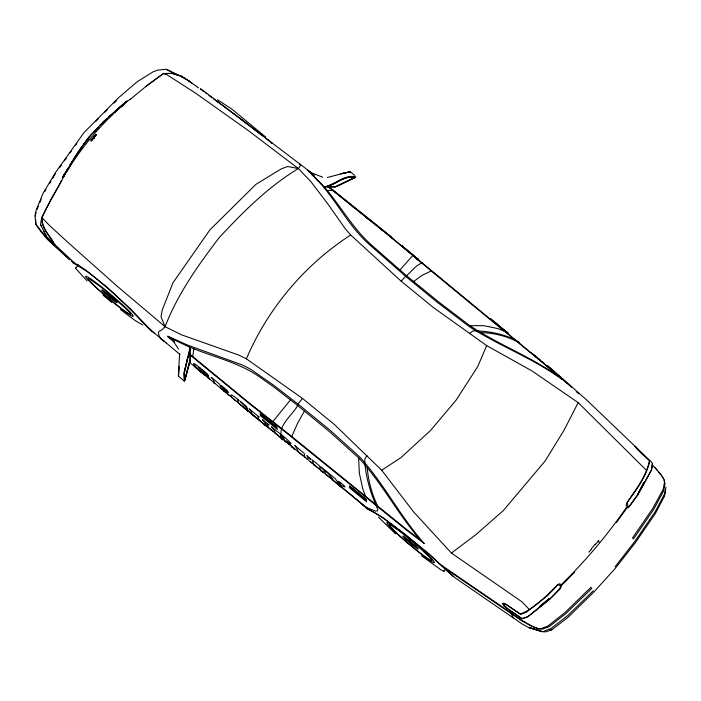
<?xml version="1.0" encoding="UTF-8"?>
<svg xmlns="http://www.w3.org/2000/svg" width="701" height="701" viewBox="0 0 701 701"><rect width="100%" height="100%" fill="white"/><g stroke="black" fill="none" stroke-linecap="round" stroke-linejoin="round"><path stroke-width="1.05" d="M192.766 356.546L193.862 348.511M365.414 507.358L382.01 516.944L404.827 534.101L429.573 554.351L455.098 577.852L522.596 624.293L528.51 627.448L542.285 631.671L545.86 631.838L551.889 629.717L567.661 617.651L593.379 592.547L615.119 568.581L635.027 543.117L655.339 513.588L664.478 496.089L664.513 492.908M179.631 353.4L178.369 376.104L184.293 381.125L190.357 359.613M599.04 542.372L598.707 540.392L595.307 544.537M649.424 460.969C646.138 476.461 635.816 489.859 626.852 502.705L626.177 504.825L626.992 506.621C607.627 534.784 585.501 561.037 561.037 584.897L559.67 583.749L557.935 584.503C546.727 595.587 535.213 608.056 520.449 614.041L506.595 604.525L503.572 603.21L502.398 603.465L504.168 606.067L506.963 608.354L522 618.755L527.949 616.74L550.145 598.917L560.52 588.341L561.51 585.519L574.715 572.051M652.429 463.957L651.518 470.091L637.822 494.862L629.165 506.867L628.157 507.761L627.36 507.366L616.363 522.631M41.175 225.915L40.535 224.539L41.692 217.494L51.541 198.26L61.592 180.84M664.478 496.089L665.486 489.868M665.95 487.116L664.925 493.294L655.181 511.704L634.957 541.303L615.075 566.776M35.26 216.136L36.058 212.394M187.815 356.704L184.389 372.336L184.889 380.363L190.085 359.858L189.559 350.43M189.252 346.557L189.962 347.924L183.697 374.027L184.293 381.125M189.997 349.729L184.459 372.178L184.784 380.257L190.357 360.279L189.962 347.924M333.264 480.623C332.887 476.662 314.74 461.573 335.577 478.967C335.06 478.555 339.661 485.539 341.334 487.256M174.251 341.431L170.045 337.996L188.332 346.522C211.746 356.695 237.762 361.856 258.941 376.49L274.003 387.145L295.62 403.881L329.365 431.544L358.597 457.814C381.922 482.726 397.555 513.64 419.855 539.393L406.904 529.684L291.756 436.504L297.75 422.94L304.4 411.163M55.072 245.192C50.56 236.123 41.823 228.815 42.016 217.739C48.343 203.132 57.298 189.857 64.124 175.565M78.424 151.53C67.436 169.029 91.454 132.647 78.24 151.749M106.911 118.662L99.647 125.698M37.074 209.433L38.301 206.392M39.931 202.326L41.157 199.286M68.716 167.267L62.389 177.633M130.272 99.332L145.957 86.416L163.587 73.456L166.636 74.56L195.29 92.944L247.909 130.272L298.319 168.538L310.85 181.585L328.497 204.85L345.348 228.868L350.702 235.01L401.226 281.25L433.183 307.389L486.678 345.619L477.767 366.5L456.211 400.008L430.633 430.361L401.051 457.551L381.695 470.213L334.456 424.569L302.49 398.431L246.384 358.816L238.945 355.144L181.682 334.894L165.068 326.684L116.795 285.885L68.751 243.124L49.683 225.643L42.016 217.739M246.384 358.816C267.817 308.528 304.733 264.619 350.702 235.01M164.087 341.177L161.151 339.266L159.705 336.953A126.758 14.116 42.1 0 1 158.768 331.564L161.966 329.847L165.068 326.684C177.712 293.982 198.032 265.372 219.168 237.683C243.054 211.904 268.124 186.93 298.319 168.538L300.685 165.27L299.905 164.052A126.758 4.381 38.1 0 0 300.028 164.472M486.678 345.619L532.033 370.969L578.185 402.619L564.033 430.23L545.168 460.934L503.528 510.363L476.356 534.285L451.418 553.063L413.45 511.704L381.695 470.213M302.49 398.431L298.801 402.979C295.051 413.87 274.529 426.401 282.967 439.439L282.713 439.939L280.146 437.179M366.903 455.431L364.765 459.321L364.774 460.443C365.58 477.591 370.882 493.916 377.778 509.452L377.681 510.757L375.587 511.16L366.93 507.717L366.641 508.243L343.157 488.544M44.855 191.452L45.951 189.612M49.797 183.171L50.893 181.331M52.54 178.571L55.283 173.971M71.292 163.096L69.565 166.479M65.158 173.83L66.192 172.095M67.235 170.369L68.663 167.495L62.564 178.159M70.091 165.602L75.279 156.568L69.452 166.102L75.726 156.341L69.504 165.979M63.835 176.407L65.517 173.603M66.639 171.736L69.031 168.266M70.126 165.909L72.001 162.781M72.501 161.966L75.506 157.068M77.399 153.992L76.523 156.069M91.665 139.99L91.384 140.875L95.949 134.469L95.818 135.135M78.827 151.688L76.137 155.184M63.108 177.344C80.212 148.446 101.855 122.815 127.407 101.032L130.439 99.358L129.904 99.27M59.55 167.793L61.399 165.156M64.492 160.774L66.35 158.137M70.065 152.871L71.3 151.118M75.612 145.133L76.838 143.442M83.033 145.256L90.245 136.143L89.614 136.239L82.928 145.685L88.335 137.992M86.179 141.733L88.65 138.369M298.153 451.768C297.224 446.388 288.05 440.281 303.594 452.802C304.777 452.644 303.989 456.386 305.277 457.639M80.378 148.875L82.481 146.702L78.486 152.231M89.833 135.994L82.814 145.51M272.855 421.581L290.477 399.903M294.77 448.982L294.105 449.21L293.728 448.254L291.896 447.413L292.168 446.844L368.665 509.119M106.964 118.6L99.7 125.637M108.234 117.435L116.892 109.917L108.173 117.864M117.847 108.953L127.065 100.97M92.558 138.614L91.112 140.323L92.839 138.851M94.188 136.677C95.862 134.11 96.878 134.942 94.469 136.914M87.108 280.882L75.542 268.325L78.337 265.004M421.564 555.779L441.052 569.913L443.882 571.219L445.275 569.562M98.517 126.872L93.391 132.515M108.191 117.488L116.708 109.952M75.542 268.325L76.085 267.686M443.882 571.219L444.434 570.579M401.226 281.25L404.906 277.044C410.637 272.847 415.746 264.724 422.528 262.866M591.311 548.83L595.131 544.291L595.613 544.677M588.84 552.125L591.478 549.076M399.877 270.06L412.775 255.523M214.76 383.631L213.656 382.544L214.12 382.921M90.403 135.302L98.99 126.951L90.482 135.53M99.516 125.847L103.993 121.185M97.185 129.002L98.639 127.494M102.626 123.358L107.174 119.135M95.914 121.264L98.114 119.012M104.966 112.169L107.244 109.891M114.097 103.047L116.384 100.76M593.318 590.724L567.512 615.758L550.933 628.578L544.931 630.751M103.809 121.396L107.078 118.46M122.438 104.896L117.759 109.119L126.294 101.645M109.067 117.47L112.668 114.298M118.162 108.681L126.18 101.627M113.86 112.581L116.611 110.206L115.192 111.818M124.752 103.205L117.899 109.479M108.953 117.19L112.852 113.834M120.975 106.832L124.042 104.195M115.472 111.862L116.865 110.67M121.063 107.051L124.103 104.431M469.574 333.58L472.938 330.942L473.955 330.863C488.413 331.091 502.994 333.641 515.936 340.344L546.026 365.151L562.447 379.662C533.435 358.395 499.235 346.014 469.153 326.526L437.582 302.517L406.624 277.167L369.436 244.596C349.913 227.483 338.057 203.684 321.128 184.24L307.546 170.15L313.908 175.048M413.678 281.469L422.168 275.283L431.229 270.972L545.553 365.133L557.628 375.885C530.07 356.327 498.008 344.384 469.915 325.693L438.607 301.886L404.819 274.284L370.478 244.106C351.972 227.29 339.897 204.841 323.529 186.063L309.886 172.034L314.109 175.452M145.79 86.398L163.14 73.798L172.902 73.211L179.044 75.445M314.267 465.052L313.855 465.28L312.252 459.891L319.349 465.692L320.944 471.046L321.417 470.8M71.248 260.676C71.046 262.069 76.339 263.769 78.013 264.917L86.311 270.463L108.05 288.093L131.017 309.527L151.425 330.653M336.243 186.545L355.889 176.862C344.787 174.155 335.341 184.337 325.141 186.878L323.608 186.492M281.907 439.273L282.722 439.247M327.428 185.835C336.638 183.723 345.339 174.777 355.276 177.537L335.569 186.58L327.446 186.291M326.999 190.497L332.695 190.47M327.332 177.493L349.002 171.885L350.447 171.885L354.706 175.416M544.414 631.242L542.285 631.671L539.323 630.418M549.75 630.155L551.889 629.717M204.885 375.237L203.045 373.703L203.413 374.001M285.789 441.709C284.352 442.103 284.886 438.642 282.705 438.335L282.538 437.845C285.456 440.622 283.248 435.803 281.653 435.356L281.478 434.848C283.37 435.864 298.442 449.35 286.253 440.964L292.177 446.835M209.126 378.768L207.4 377.322M163.587 73.456L171.911 73.456L176.047 74.236M469.915 325.693L483.751 325.667L497.798 328.576L504.212 331.161M506.157 332.072L507.016 332.064L506.359 331.766M325.141 186.878L335.297 186.992M480.807 332.625C493.092 332.844 505.333 335.744 516.365 341.159M352.892 489.289L350.307 487.765L350.228 486.766L365.379 499.068M61.224 180.788L61.758 180.867M298.319 168.538L287.682 166.505L281.32 168.845L255.865 184.389L209.871 229.919L172.963 282.783L162.168 310.254L161.028 316.817L165.068 326.684M93.846 138.044L94.144 138.614M416.981 258.932L418.155 259.186L402.584 246.253L405.397 249.267M173.051 73.745L181.103 76.067M175.11 74.402L177.984 75.112M539.928 630.821L528.51 627.448L539.621 630.865M225.976 392.823L223.61 390.737L223.899 391.088M491.287 319.349L492.137 320.515M312.383 173.182L322.775 177.239M178.939 75.393L185.537 79.029M418.129 259.282L418.567 259.458M180.551 75.857L182.102 76.47M518.144 341.965L519.432 342.517L515.971 340.371L390.343 236.57L328.261 186.641M167.662 70.205L171.596 72.001M217.529 99.814L231.908 109.119L265.793 137.124M142.767 324.975L135.039 320.488L120.449 309.535M641.669 453.494L634.887 446.222L637.77 449.551M637.323 449.227L649.661 461.092C646.637 476.496 636.21 489.78 627.307 502.468L627.921 506.21L629.016 506.569L637.752 494.696L651.448 469.915L651.974 467.076L652.333 463.738L651.562 462.082L635.746 447.036L636.788 448.544M177.896 74.779L166.312 69.233L157.567 70.135L153.002 71.879L137.142 81.754L118.373 97.895L83.918 132.699L55.537 172.472L42.892 193.616L35.953 210.791L35.05 215.531L35.769 224.171L47.265 238.857L69.828 259.782L47.563 239.479L41.709 232.618L36.058 224.784L35.558 219.378M187.517 80.116L190.225 81.842M185.055 78.705L188.183 80.545M180.446 76.015L182.453 77.206M366.825 508.637L374.649 512.843A57.543 6.756 40.4 0 1 405.064 534.732L428.846 554.193L453.486 576.757M181.988 76.435L184.801 78.17M216.074 100.874L217.731 101.908M213.446 98.894L214.97 99.849M247.138 410.479L248.417 411.548L242.94 406.974M442.024 565.637L522.289 620.595L533.251 626.79L538.359 628.604L540.786 628.674L547.954 626.046L565.137 612.402L590.899 587.342L591.828 588.402L566.031 613.445L549.19 626.615L542.364 629.13L538.35 628.867L531.34 626.133L521.921 620.884L444.241 567.801M184.065 77.671L198.523 87.809M200.232 89.001L203.632 91.393M475.961 307.686L476.706 308.212M451.418 553.063L522.061 601.896L529.299 609.476M72.659 262.524L87.161 271.576L97.001 279.164M225.407 107.498L216.258 100.769M437.494 276.159L438.134 276.632M223.426 106L235.396 114.92M188.814 80.843L190.637 82.254M391.885 238.244L392.665 238.822M200.714 88.764L313.487 174.383M205.235 92.55L206.725 93.68M239.4 117.891L245.928 122.859M251.352 127.03L246.752 123.481M252.947 128.257L257.723 131.954M265.583 138.097L272.242 143.328M259.317 133.181L260.658 134.241M208.959 95.362L211.947 97.719M417.524 259.475L418.094 259.931M267.519 427.04L263.287 423.649L263.707 424M275.002 433.052C275.598 428.898 263.664 420.854 280.207 433.831L281.855 438.537M475.506 307.099L476.75 308.089M291.756 436.504L249.442 403.145L189.393 353.795M468.443 301.377L469.022 301.842M531.901 353.278L540.156 359.964M266.441 419.198L262.235 415.824L275.905 427.295L275.703 426.611L276.229 427.636L276.028 426.734L260.807 414.51L261.009 415.413M273.18 424.587L274.862 425.936M328.804 186.659L391.771 237.14M351.972 206.12L353.549 207.391M365.887 217.284L368.27 219.194M380.608 229.087L382.211 230.366M241.056 405.406L239.251 403.899L292.396 447.019M273.451 431.807L189.691 362.54M275.738 433.656L281.285 438.116M258.319 419.671L252.246 414.738L250.774 410.768L248.995 408.797L259.125 416.972L257.915 416.525L259.282 420.407L262.227 422.808M328.471 187.053L389.94 236.403L431.229 270.972M287.787 443.339L288.628 444.022M270.63 142.137L272.225 143.433M358.658 493.96L360.305 495.3M361.953 496.632L365.484 500.05L351.131 487.852M367.78 508.672L361.979 504.229M408.157 251.685L408.736 252.15M307.099 459.12L306.477 458.603M541.838 361.348L544.37 363.416M174.453 342.246L167.732 336.752L167.732 336.086L187.106 344.918L242.8 365.125L250.511 369.173L274.441 385.778L299.029 404.863L330.022 430.169L359.666 456.85C383.982 483.646 400.227 516.602 424.324 543.582L406.825 530.35L288.672 434.681L249.477 403.75L189.585 354.592M150.426 329.707L149.173 328.655L166.54 343.253M342.754 488.431L333.615 480.921M494.24 321.759L497.36 324.318M298.968 452.399L302.963 455.668M310.254 461.626L312.699 463.633M314.328 464.965L317.492 467.549M322.267 471.458L323.888 472.781M325.509 474.104L330.364 478.082M332.108 479.668L332.616 480.089M336.752 483.304L340.677 486.512M314.355 465.087L314.88 465.517M318.044 468.119L319.621 469.416M321.996 471.37L323.476 472.579M322.521 471.799L323.503 472.605M492.417 320.339L508.462 333.466L490.358 318.657L491.9 319.84M421.678 262.849L422.239 263.313M434.287 273.311L434.743 273.688M546.903 365.484L547.455 365.94M197.419 368.989L196.771 368.454M419.575 260.579L401.655 245.56L403.101 246.857M415.763 257.968L417.419 259.352M214.856 383.552L213.025 379.276L211.238 377.304L219.772 384.323L221.42 389.029L222.462 389.887M165.734 342.552L179.973 354.452M196.464 368.2L194.308 366.071L196.946 368.612M198.313 369.742L202.212 372.993L199.767 370.969M209.643 379.206L210.046 379.539L208.67 377.278L198.593 367.394L200.381 368.437L200.197 367.911C184.547 355.95 200.889 371.994 204.385 374.816M227.185 393.839L229.437 395.714M161.607 339.109L164.253 341.317M284.615 440.815L285.947 441.928M416.727 258.73L418.015 259.817M102.907 295.033L111.757 302.49M74.893 263.322L46.757 237.104L40.535 224.539M191.215 82.613L191.706 83.033M421.441 262.717L421.976 263.182M552.379 370.233L554.018 371.67M547.306 365.922L554.316 372.038M555.875 373.396L560.607 377.567M448.754 285.316L450.156 286.551M548.252 366.053L586.772 400.078L635.097 446.327M557.891 375.053L560.502 377.392M563.622 380.196L566.829 383.088M569.238 385.252L571.49 387.285M562.228 379.022L568.695 384.84M152.914 331.994L154.509 333.439M152.24 331.582L146.763 326.631L130.044 308.983M576.222 391.605L578.597 393.76M395.609 533.908L378.409 517.119M578.185 402.619L646.497 470.38M641.713 453.416L644.745 456.369M235.597 400.849L233.862 399.404M413.739 545.071L414.957 546.298L405.616 538.438L411.61 543.336M637.919 449.323L635.93 447.124M652.903 465.429L661.253 474.875L664.031 479.458L664.557 481.78L663.26 489.193L652.815 508.348L632.547 537.912L633.467 538.973L653.709 509.39L663.751 490.647L664.986 483.585L663.978 479.764M264.321 424.473L266.389 426.068L265.101 422.475L262.454 419.662L269.079 425.06L267.02 424.026L268.141 427.479L267.572 427.172M655.102 467.681L657.301 470.327M658.607 471.922L660.982 475.05M232.11 397.94C231.61 397.371 229.42 394.567 231.444 394.996A13.135 1.507 41.2 0 1 235.168 397.265L238.839 400.14L239.032 400.692L237.464 399.71L238.682 403.425M662.051 476.575L663.111 478.1M509.574 610.264L513.281 617.888M172.464 339.854L178.501 349.08M94.057 137.799L94.39 138.377M43.777 231.496L46.809 236.868L54.205 244.176C49.946 235.343 40.535 228.36 42.165 217.371M377.611 505.833C371.749 493.863 368.314 480.737 367.193 467.471M365.414 495.887L362.75 488.851L359.359 473.298L358.597 457.814M365.247 499.305L365.466 500.067L365.379 499.086M234.3 113.983A54.503 1.455 37.8 0 1 248.172 124.533M252.772 128.073A54.503 1.455 37.8 0 1 263.716 136.599M268.115 140.051A54.503 1.455 37.8 0 1 269.806 141.392M97.176 279.419A54.503 6.493 42.5 0 1 129.851 308.896M531.577 353.12A57.543 1.639 39.8 0 1 535.941 356.634M538.272 358.526A57.543 1.639 39.8 0 1 539.866 359.823M178.527 374.816L178.492 376.577L178.886 366.579L178.527 374.816M560.625 586.071L559.67 588.963L550.075 598.75L527.871 616.573L525.137 617.607L521.877 618.571L507.454 608.608L503.371 604.455L505.57 604.288L520.501 614.383L521.369 614.129L526.469 612.166L547.919 595.219L557.698 585.081L559.161 584.993L560.625 586.071M247.453 408.858L240.093 401.191L246.48 406.562L247.453 408.858M62.477 177.458L68.97 167.145L62.477 177.458M340.598 483.655L339.223 483.55L340.335 484.864C354.496 492.61 330.933 475.304 340.598 483.655M226.213 392.464L222.077 388.214L225.1 390.063L226.213 392.464M309.421 458.708L307.748 457.683L306.758 455.396L311.148 459.383L309.421 458.708M643.711 482.638L638.085 493.688L643.711 482.638M91.183 139.911L91.2 141.12L96.431 134.452L95.783 134.461L91.183 139.911M549.049 598.619L539.612 606.19L539.84 606.654L549.277 599.075L549.049 598.619M355.144 177.458L336.033 186.773L326.868 186.676C336.252 184.337 344.927 174.961 355.144 177.458M228.132 392.437L221.183 385.497L227.571 390.825L228.132 392.437M349.86 171.973L340.879 173.717L350.447 171.885L349.86 171.973M88.957 278.516L88.168 278.542L88.825 279.778L94.214 285.473A27.751 2.024 40.1 0 0 109.181 298.766L114.692 303.288A27.751 2.024 40.1 0 0 127.713 312.953L129.904 314.136A27.751 2.024 40.1 0 0 127.968 310.508L104.169 289.373L88.957 278.516M390.063 524.769L389.274 524.786L389.94 526.03L395.329 531.726A27.751 2.024 40.1 0 0 410.287 545.01L415.798 549.531A27.751 2.024 40.1 0 0 428.828 559.196L431.01 560.379A27.751 2.024 40.1 0 0 429.082 556.76C416.99 545.098 404.372 533.636 390.063 524.769M208.512 376.2L201.459 368.98L207.689 374.255L208.512 376.2M325.544 472.053L320.672 466.77L324.878 470.205L325.544 472.053M276.764 427.058L260.036 413.625L260.649 415.912L277.377 429.345L276.764 427.058M366.106 499.401L349.457 485.881L349.983 488.273L366.623 501.802L366.106 499.401M112.624 298.828L104.51 292.194L113.842 300.054L112.624 298.828M104.764 293.202A10.077 0.736 40.1 0 0 117.085 302.841A10.077 0.736 40.1 0 0 106.429 292.939A10.077 0.736 40.1 0 0 104.764 293.202M93.697 285.421A31.037 2.269 40.1 0 0 132.734 316.379A31.037 2.269 40.1 0 0 101.847 287.191A31.037 2.269 40.1 0 0 93.697 285.421M405.879 539.446A10.077 0.736 40.1 0 0 418.199 549.093A10.077 0.736 40.1 0 0 407.544 539.183A10.077 0.736 40.1 0 0 405.879 539.446M394.812 531.665A31.037 2.269 40.1 0 0 433.849 562.623A31.037 2.269 40.1 0 0 402.952 533.435A31.037 2.269 40.1 0 0 394.812 531.665"/></g></svg>
